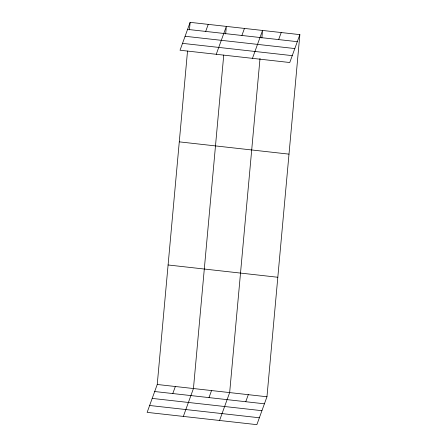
<?xml version="1.0" encoding="UTF-8"?>
<svg xmlns="http://www.w3.org/2000/svg" width="447" height="447" viewBox="0 0 447 447"><rect width="100%" height="100%" fill="white"/><g stroke="black" fill="none" stroke-linecap="round" stroke-linejoin="round"><path stroke-width="0.67" d="M299.859 34.631L289.762 62.519L180.035 50.237L190.131 22.35L299.859 34.631L266.965 396.763L256.869 424.65L147.141 412.369L157.238 384.481L187.528 51.031M189.45 29.86L190.131 22.35M223.735 55.082L193.445 388.532L183.348 416.42M225.662 33.916L226.344 26.401L216.247 54.288M260.009 58.451L229.657 392.589L219.561 420.476M261.869 37.967L262.551 30.457L252.454 58.345M205.687 31.419L208.235 24.378M241.9 35.475L244.448 28.429M278.654 39.587L281.208 32.542M172.793 393.55L175.341 386.51M209 397.606L211.548 390.561M245.761 401.719L248.308 394.673M187.584 29.396L297.311 41.677M185.092 36.274L294.819 48.555M182.527 43.359L292.254 55.64M179.275 141.855L289.002 154.137M168.089 264.976L277.816 277.257M157.238 384.481L266.965 396.763M154.684 391.527L264.412 403.809M152.198 398.406L261.925 410.687M149.633 405.49L259.355 417.772"/></g></svg>
